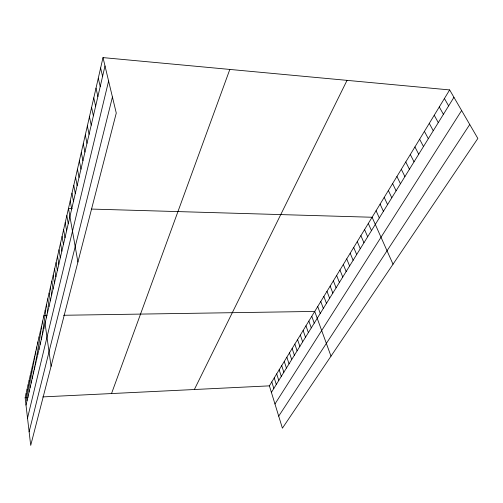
<?xml version="1.0" encoding="UTF-8"?>
<svg xmlns="http://www.w3.org/2000/svg" width="503" height="503" viewBox="0 0 503 503"><rect width="100%" height="100%" fill="white"/><g stroke="black" fill="none" stroke-linecap="round" stroke-linejoin="round"><path stroke-width="0.75" d="M103.002 57.606L116.268 113.074L30.708 445.394L25.15 397.766L103.002 57.606L449.657 89.924L477.85 138.457L282.409 428.185L269.394 385.858L449.657 89.924M26.005 405.078L105.001 65.981M27.527 418.112L108.604 81.033M29.124 431.819L112.433 97.035M111.528 393.553L229.833 69.427M194.365 389.511L347.045 80.354M271.4 392.378L453.945 97.305M274.965 403.978L461.622 110.522M278.706 416.151L469.745 124.505M25.15 397.766L28.099 397.622M42.78 396.905L269.394 385.858M46.999 315.526L43.962 315.57L51.067 366.316M63.604 315.268L314.727 311.432L330.993 356.155M72.193 208.512L68.49 208.399L77.908 262.05M91.515 209.072L372.101 217.252L393.019 264.213M444.419 98.519L448.632 105.894M439.282 106.957L443.413 114.326M434.234 115.244L438.295 122.606M429.279 123.38L433.265 130.736M424.413 131.371L428.323 138.715M419.628 139.224L423.476 146.562M414.931 146.939L418.71 154.264M410.31 154.515L414.026 161.828M405.77 161.966L409.423 169.266M401.312 169.291L404.902 176.578M396.93 176.49L400.457 183.765M392.617 183.57L396.087 190.826M388.379 190.53L391.793 197.773M384.204 197.371L387.568 204.602M380.105 204.105L383.412 211.323M376.068 210.732L379.319 217.931M368.303 223.477L371.459 230.644M364.568 229.607L367.674 236.756M360.896 235.643L363.952 242.779M357.268 241.591L360.28 248.708M353.703 247.451L356.671 254.543M350.189 253.216L353.112 260.296M346.724 258.9L349.604 265.961M343.316 264.503L346.152 271.545M339.953 270.023L342.75 277.046M336.639 275.462L339.399 282.466M333.376 280.819L336.092 287.804M330.157 286.106L332.835 293.073M326.981 291.312L329.622 298.26M323.857 296.449L326.46 303.378M320.769 301.511L323.341 308.421M317.726 306.503L320.26 313.394M311.772 316.286L314.237 323.14M308.855 321.077L311.282 327.906M305.975 325.806L308.37 332.615M303.133 330.471L305.497 337.255M300.329 335.073L302.668 341.839M297.562 339.613L299.87 346.36M294.833 344.09L297.11 350.817M292.142 348.516L294.387 355.219M289.483 352.88L291.702 359.563M286.861 357.187L289.049 363.851M284.27 361.437L286.427 368.083M281.711 365.637L283.843 372.264M279.184 369.78L281.29 376.389M276.694 373.88L278.769 380.463M274.229 377.923L276.285 384.481M271.796 381.909L273.827 388.454M100.619 68.006L102.581 76.381M98.292 78.191L100.21 86.56M96.01 88.157L97.89 96.519M93.778 97.909L95.62 106.271M91.59 107.466L93.395 115.816M89.446 116.828L91.213 125.165M87.346 125.995L89.081 134.326M85.29 134.98L86.994 143.298M83.278 143.789L84.944 152.088M81.304 152.422L82.932 160.709M79.361 160.885L80.964 169.159M77.462 169.184L79.034 177.446M75.601 177.326L77.141 185.569M73.771 185.318L75.287 193.542M71.979 193.158L73.463 201.357M70.219 200.848L71.678 209.034M66.842 215.598L68.251 223.741M65.22 222.672L66.61 230.789M63.636 229.62L64.994 237.718M62.07 236.448L63.409 244.527M60.536 243.156L61.85 251.211M59.027 249.752L60.316 257.788M57.537 256.241L58.813 264.251M56.078 262.616L57.329 270.608M54.645 268.891L55.877 276.857M53.23 275.059L54.443 283M51.84 281.133L53.035 289.049M50.476 287.1L51.652 294.991M49.131 292.979L50.287 300.844M47.81 298.763L48.948 306.604M46.509 304.453L47.628 312.269M45.226 310.055L46.326 317.846M42.717 321.002L43.786 328.736M41.498 326.346L42.548 334.061M40.29 331.615L41.328 339.299M39.102 336.803L40.127 344.461M37.932 341.914L38.945 349.547M36.782 346.944L37.775 354.552M35.644 351.905L36.625 359.488M34.525 356.79L35.493 364.348M33.424 361.607L34.38 369.139M32.337 366.354L33.28 373.861M31.268 371.038L32.192 378.514M30.211 375.647L31.123 383.097M29.168 380.199L30.073 387.618M28.143 384.682L29.036 392.076M27.131 389.102L28.011 396.471M26.137 393.465L26.999 400.809"/></g></svg>
